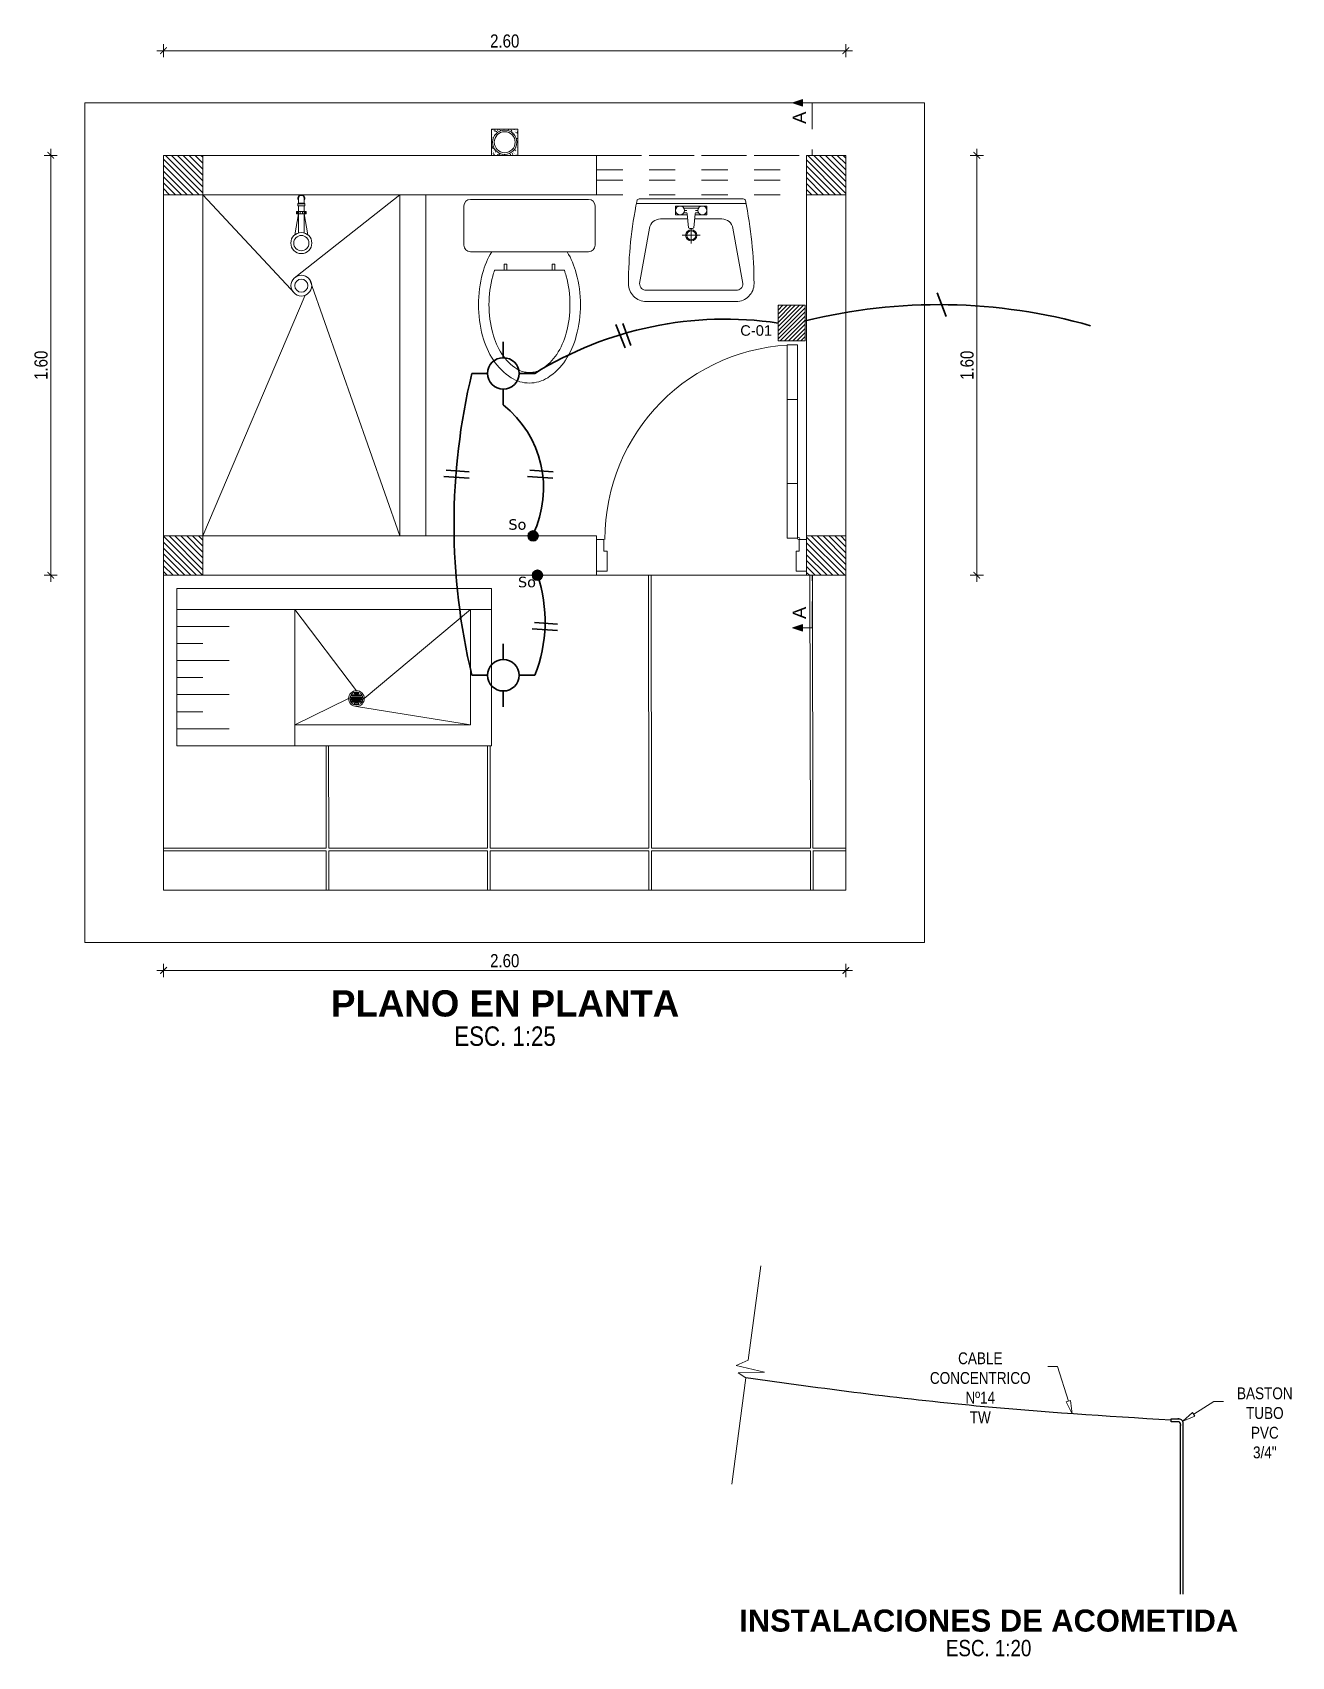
# Model space of a CAD drawing. Header units: metres. Extents: x 570.8 to 588.7, y 825.5 to 834.1.
# Drawn here: x 575.28 to 580.07, y 825.47 to 831.65 of the extents above; entities that cross this region are included whole.
import ezdxf
from ezdxf import colors
from ezdxf.entities.mleader import LeaderData, LeaderLine
from ezdxf.enums import TextEntityAlignment as Align
from ezdxf.math import Vec2, Vec3

# ---------------------------------------------------------------- set-up
doc = ezdxf.new("R2010")
doc.units = ezdxf.units.M
for name, pattern in [('ACAD_ISO02W100', [15, 12, -3]), ('DASHED2', [0.375, 0.25, -0.125]), ('JIS_02_4.0', [5.5, 4, -1.5]), ('TRAZO_Y_PUNTOX2', [50.8, 25.4, -12.7, 0, -12.7])]:
    doc.linetypes.add(name, pattern=pattern)
doc.layers.get('DEFPOINTS').update_dxf_attribs({"color": 250})
for name, color, linetype, lineweight in [('-Accesorios PVC', 88, 'Continuous', 20), ('-Acero', 152, 'Continuous', 9), ('-Achurado', 251, 'Continuous', 5), ('-Acotado', 251, 'Continuous', 5), ('-Corte', 7, 'Continuous', 35), ('-Proyeccion', 85, 'ACAD_ISO02W100', 9), ('-Textos', 7, 'Continuous', 20), ('-Vista', 148, 'Continuous', 9), ('ACI EJE', 8, 'DASHED2', 0), ('CABLE DE LUZ', 23, 'Continuous', 30), ('COLUMNAS', 154, 'Continuous', 40), ('Desagüe', 155, 'Continuous', 40), ('FIC-2ES_CONCRETO 210', 251, 'Continuous', 30), ('FIC-2ES_EJES_', 1, 'TRAZO_Y_PUNTOX2', 5), ('FIC-2ES_PROYECCIONES_', 1, 'JIS_02_4.0', 5), ('FIC-2ES_VEREDA', 253, 'Continuous', 5), ('LUMINARIAS', 45, 'Continuous', 30), ('Nº de Conductores', 122, 'Continuous', 30), ('ProfileEdges', 212, 'Continuous', 9), ('TEXTO', 7, 'Continuous', 20), ('TOMACORRIENTES', 97, 'Continuous', 30)]:
    doc.layers.add(name, color=color, linetype=linetype, lineweight=lineweight)
for name, color, linetype in [('00_DUCTO', 3, 'Continuous'), ('A_50_CotasExter', 253, 'Continuous'), ('FIC-2ES_PISOS', 151, 'Continuous'), ('FIC-2ES_TUBERIAS-NUEVAS', 150, 'Continuous'), ('G-TEXTOS-TITULOS', 4, 'Continuous')]:
    doc.layers.add(name, color=color, linetype=linetype)
doc.layers.add('Observacioness', color=6, linetype='Continuous', plot=False)
doc.styles.add('-Arial Narrow', font='ARIALN.TTF')
doc.styles.add('25-TITULO', font='arialbd.ttf', dxfattribs={"height": 0.1})
doc.styles.add('3mm', font='simplex', dxfattribs={"height": 6})
doc.styles.add('ARIAL', font='arial.ttf')
doc.styles.get("Standard").update_dxf_attribs({"font": 'arial.ttf'})
doc.dimstyles.new('Esc 1_20n', dxfattribs={"dimscale": 0.02, "dimtxt": 2, "dimasz": 1, "dimexe": 1, "dimexo": 1, "dimgap": 0.45, "dimtad": 1, "dimtoh": 1, "dimzin": 3, "dimdsep": 46, "dimtxsty": '-Arial Narrow', "dimblk": 'ARCHTICK', "dimcen": 1, "dimdle": 1, "dimclrd": 252, "dimclre": 252, "dimclrt": 252, "dimadec": 0, "dimazin": 0, "dimtfac": 1, "dimtix": 1, "dimtmove": 1, "dimatfit": 2, "dimldrblk": 'ARCHTICK', "dimfxl": 1, "dimfxlon": 1, "dimtolj": 2, "dimlwd": 5, "dimlwe": 5, "dimarcsym": 0})

# ---------------------------------------------------------------- blocks, each defined once
blk = doc.blocks.new('_ClosedBlank')
at = {"color": 0, "linetype": 'ByBlock', "lineweight": -2}
for p, q in [((-1, 0.17), (0, 0)), ((-1, 0.17), (-1, -0.17)), ((0, 0), (-1, -0.17))]:
    blk.add_line(p, q, dxfattribs=at)
blk = doc.blocks.new('CORTE-HORIZONTALo')
at = {"layer": 'FIC-2ES_PROYECCIONES_'}
blk.add_hatch(color=256, dxfattribs=at).paths.add_polyline_path([(1, -3), (-1, -3), (0, -6)])
blk.add_line((0, -3), (0, 0), dxfattribs=at)
for points in [[(0, 0), (12.49, 0)], [(14.25, 0), (16, 0)]]:
    blk.add_lwpolyline(points, dxfattribs=at)
blk.add_lwpolyline([(0, -6), (1, -3), (-1, -3)], close=True, dxfattribs=at)
at = {"layer": 'FIC-2ES_PROYECCIONES_', "style": 'ARIAL'}
blk.add_attdef('A', text='', height=4, dxfattribs=at).set_placement((4.53, -3.94), align=Align.MIDDLE)
blk = doc.blocks.new('_ArchTick')
at = {"color": 0, "linetype": 'ByBlock', "const_width": 0.15}
blk.add_lwpolyline([(-0.5, -0.5), (0.5, 0.5)], dxfattribs=at)
blk = doc.blocks.new('*D1893')
at = {"layer": 'A_50_CotasExter', "color": 252, "lineweight": 5, "transparency": 16777216}
for p, q in [((575.751, 831.5848), (578.401, 831.5848)), ((575.776, 831.5598), (575.776, 831.6098)), ((578.376, 831.5598), (578.376, 831.6098))]:
    blk.add_line(p, q, dxfattribs=at)
at = {"layer": 'DEFPOINTS', "color": 0, "transparency": 16777216}
for p in [(578.376, 831.5848), (575.776, 831.1861), (578.376, 831.1861)]:
    blk.add_point(p, dxfattribs=at)
at = {"layer": 'A_50_CotasExter', "color": 252, "lineweight": 5, "transparency": 16777216, "xscale": 0.025, "yscale": 0.025, "zscale": 0.025, "rotation": 180}
blk.add_blockref('_ArchTick', (575.776, 831.5848), dxfattribs=at)
at = {"layer": 'A_50_CotasExter', "color": 252, "lineweight": 5, "transparency": 16777216, "xscale": 0.025, "yscale": 0.025, "zscale": 0.025}
blk.add_blockref('_ArchTick', (578.376, 831.5848), dxfattribs=at)
at = {"layer": 'A_50_CotasExter', "color": 252, "transparency": 16777216, "insert": (577.076, 831.6216), "char_height": 0.05, "attachment_point": 5, "style": '-Arial Narrow'}
blk.add_mtext('\\A2;2.60', dxfattribs=at)
blk = doc.blocks.new('*D1894')
at = {"layer": 'A_50_CotasExter', "color": 252, "lineweight": 5, "transparency": 16777216}
for p, q in [((578.8748, 831.2111), (578.8748, 829.5611)), ((578.8498, 831.1861), (578.8998, 831.1861)), ((578.8498, 829.5861), (578.8998, 829.5861))]:
    blk.add_line(p, q, dxfattribs=at)
at = {"layer": 'DEFPOINTS', "color": 0, "transparency": 16777216}
for p in [(578.376, 831.1861), (578.376, 829.5861), (578.8748, 829.5861)]:
    blk.add_point(p, dxfattribs=at)
at = {"layer": 'A_50_CotasExter', "color": 252, "lineweight": 5, "transparency": 16777216, "xscale": 0.025, "yscale": 0.025, "zscale": 0.025}
for p, rotation in [((578.8748, 831.1861), 90), ((578.8748, 829.5861), 270)]:
    blk.add_blockref('_ArchTick', p, dxfattribs=dict(at, rotation=rotation))
at = {"layer": 'A_50_CotasExter', "color": 252, "transparency": 16777216, "insert": (578.838, 830.3861), "char_height": 0.05, "attachment_point": 5, "rotation": 90, "style": '-Arial Narrow'}
blk.add_mtext('\\A2;1.60', dxfattribs=at)
blk = doc.blocks.new('*D1895')
at = {"layer": 'A_50_CotasExter', "color": 252, "lineweight": 5, "transparency": 16777216}
for p, q in [((575.751, 828.0801), (578.401, 828.0801)), ((575.776, 828.1051), (575.776, 828.0551)), ((578.376, 828.1051), (578.376, 828.0551))]:
    blk.add_line(p, q, dxfattribs=at)
at = {"layer": 'DEFPOINTS', "color": 0, "transparency": 16777216}
for p in [(575.776, 829.5861), (578.376, 829.5861), (578.376, 828.0801)]:
    blk.add_point(p, dxfattribs=at)
at = {"layer": 'A_50_CotasExter', "color": 252, "lineweight": 5, "transparency": 16777216, "xscale": 0.025, "yscale": 0.025, "zscale": 0.025, "rotation": 180}
blk.add_blockref('_ArchTick', (575.776, 828.0801), dxfattribs=at)
at = {"layer": 'A_50_CotasExter', "color": 252, "lineweight": 5, "transparency": 16777216, "xscale": 0.025, "yscale": 0.025, "zscale": 0.025}
blk.add_blockref('_ArchTick', (578.376, 828.0801), dxfattribs=at)
at = {"layer": 'A_50_CotasExter', "color": 252, "transparency": 16777216, "insert": (577.076, 828.1169), "char_height": 0.05, "attachment_point": 5, "style": '-Arial Narrow'}
blk.add_mtext('\\A2;2.60', dxfattribs=at)
blk = doc.blocks.new('*D1896')
at = {"layer": 'A_50_CotasExter', "color": 252, "lineweight": 5, "transparency": 16777216}
for p, q in [((575.3461, 829.5611), (575.3461, 831.2111)), ((575.3711, 831.1861), (575.3211, 831.1861)), ((575.3711, 829.5861), (575.3211, 829.5861))]:
    blk.add_line(p, q, dxfattribs=at)
at = {"layer": 'DEFPOINTS', "color": 0, "transparency": 16777216}
for p in [(575.3461, 831.1861), (575.776, 831.1861), (575.776, 829.5861)]:
    blk.add_point(p, dxfattribs=at)
at = {"layer": 'A_50_CotasExter', "color": 252, "lineweight": 5, "transparency": 16777216, "xscale": 0.025, "yscale": 0.025, "zscale": 0.025}
for p, rotation in [((575.3461, 831.1861), 90), ((575.3461, 829.5861), 270)]:
    blk.add_blockref('_ArchTick', p, dxfattribs=dict(at, rotation=rotation))
at = {"layer": 'A_50_CotasExter', "color": 252, "transparency": 16777216, "insert": (575.3093, 830.3861), "char_height": 0.05, "attachment_point": 5, "rotation": 90, "style": '-Arial Narrow'}
blk.add_mtext('\\A2;1.60', dxfattribs=at)

msp = doc.modelspace()

# ---------------------------------------------------------------- hatches: boundary and pattern name
at = {"layer": 'TOMACORRIENTES', "lineweight": 13}
h = msp.add_hatch(dxfattribs=at)
h.set_pattern_fill('ANSI31', color=5, scale=0.003491, style=0)
h.set_pattern_definition([(45, (568.440975, 812.471972), (-0.007836405, 0.007836405), [])])
h.paths.add_polyline_path([(578.1177, 830.4795), (578.2206, 830.4795), (578.2206, 830.6148), (578.1177, 830.6148)])
at = {"layer": 'TOMACORRIENTES', "ltscale": 0.1}
for points in [[(577.1655, 829.7361, -1), (577.2029, 829.7361, -1)], [(577.182, 829.5861, -1), (577.2194, 829.5861, -1)]]:
    msp.add_hatch(color=5, dxfattribs=at).paths.add_polyline_path(points)

# ---------------------------------------------------------------- linework, layer by layer
at = {"layer": '-Accesorios PVC', "color": 253, "lineweight": 5}
for p, q in [((576.29, 831.0045), (576.29, 831.0226)), ((576.312, 831.0045), (576.312, 831.0226)), ((576.2768, 830.8838), (576.29, 830.9634)), ((576.32, 830.9718), (576.282, 830.9718)), ((576.282, 830.9718), (576.282, 830.9634)), ((576.282, 830.9634), (576.32, 830.9634)), ((576.2841, 830.9718), (576.2841, 830.9634)), ((576.2862, 830.9718), (576.2862, 830.9634)), ((576.2874, 831.0019), (576.29, 831.0045)), ((576.2874, 831.0019), (576.3145, 831.0019)), ((576.2874, 830.9932), (576.2874, 831.0019)), ((576.3145, 830.9932), (576.2874, 830.9932)), ((576.29, 830.8904), (576.29, 830.9932)), ((576.2904, 830.9718), (576.2904, 830.9634)), ((576.2912, 831.0045), (576.3113, 831.0045)), ((576.2967, 830.9718), (576.2967, 830.9634)), ((576.3052, 830.9718), (576.3052, 830.9634)), ((576.3115, 830.9718), (576.3115, 830.9634)), ((576.312, 831.0045), (576.3145, 831.0019)), ((576.312, 830.972), (576.312, 830.9932)), ((576.312, 830.8904), (576.312, 830.9718)), ((576.3252, 830.8838), (576.312, 830.9634)), ((576.3145, 831.0019), (576.3145, 830.9932)), ((576.3158, 830.9718), (576.3158, 830.9634)), ((576.3179, 830.9718), (576.3179, 830.9634)), ((576.32, 830.9634), (576.32, 830.9718))]:
    msp.add_line(p, q, dxfattribs=at)
for radius in [0.0401, 0.0291]:
    msp.add_circle((576.301, 830.8518), radius, dxfattribs=at)
for radius, start, end in [(0.0135, 324.21918, 215.78082), (0.011, 0, 180)]:
    msp.add_arc((576.301, 831.0226), radius, start, end, dxfattribs=at)
at = {"layer": '-Acero', "color": 253, "lineweight": 5}
msp.add_line((576.276, 829.4561), (576.316, 829.4561), dxfattribs=at)
at = {"layer": '-Achurado', "linetype": 'Continuous', "lineweight": 5, "ltscale": 0.009}
for p, q in [((575.776, 831.1714), (575.9113, 831.0361)), ((575.776, 831.149), (575.8888, 831.0361)), ((575.7837, 831.1861), (575.926, 831.0439)), ((575.8062, 831.1861), (575.926, 831.0663)), ((575.8286, 831.1861), (575.926, 831.0888)), ((575.8511, 831.1861), (575.926, 831.1112)), ((575.8735, 831.1861), (575.926, 831.1337)), ((575.896, 831.1861), (575.926, 831.1561)), ((575.9184, 831.1861), (575.926, 831.1786)), ((578.226, 831.1685), (578.3584, 831.0361)), ((578.226, 831.1461), (578.3359, 831.0361)), ((578.2308, 831.1861), (578.376, 831.041)), ((578.2533, 831.1861), (578.376, 831.0634)), ((578.2757, 831.1861), (578.376, 831.0859)), ((578.2982, 831.1861), (578.376, 831.1083)), ((578.3206, 831.1861), (578.376, 831.1308)), ((578.3431, 831.1861), (578.376, 831.1532)), ((578.3656, 831.1861), (578.376, 831.1757)), ((575.776, 831.1265), (575.8664, 831.0361)), ((575.776, 831.1041), (575.8439, 831.0361)), ((575.776, 831.0816), (575.8215, 831.0361)), ((578.226, 831.1236), (578.3135, 831.0361)), ((578.226, 831.1012), (578.291, 831.0361)), ((578.226, 831.0787), (578.2686, 831.0361)), ((575.776, 831.0592), (575.799, 831.0361)), ((575.776, 831.0367), (575.7766, 831.0361)), ((578.226, 831.0563), (578.2461, 831.0361)), ((575.776, 829.7346), (575.9244, 829.5861)), ((575.7969, 829.7361), (575.926, 829.607)), ((575.8193, 829.7361), (575.926, 829.6295)), ((575.8418, 829.7361), (575.926, 829.6519)), ((575.8642, 829.7361), (575.926, 829.6744)), ((575.8867, 829.7361), (575.926, 829.6968)), ((575.9091, 829.7361), (575.926, 829.7193)), ((578.226, 829.7317), (578.3716, 829.5861)), ((578.244, 829.7361), (578.376, 829.6041)), ((578.2665, 829.7361), (578.376, 829.6266)), ((578.2889, 829.7361), (578.376, 829.649)), ((578.3114, 829.7361), (578.376, 829.6715)), ((578.3338, 829.7361), (578.376, 829.6939)), ((578.3563, 829.7361), (578.376, 829.7164)), ((575.776, 829.7121), (575.902, 829.5861)), ((575.776, 829.6897), (575.8795, 829.5861)), ((575.776, 829.6672), (575.8571, 829.5861)), ((578.226, 829.7092), (578.3491, 829.5861)), ((578.226, 829.6868), (578.3267, 829.5861)), ((578.226, 829.6643), (578.3042, 829.5861)), ((575.776, 829.6448), (575.8346, 829.5861)), ((575.776, 829.6223), (575.8122, 829.5861)), ((575.776, 829.5999), (575.7897, 829.5861)), ((578.226, 829.6419), (578.2818, 829.5861)), ((578.226, 829.6194), (578.2593, 829.5861)), ((578.226, 829.597), (578.2369, 829.5861))]:
    msp.add_line(p, q, dxfattribs=at)
at = {"layer": '-Achurado', "color": 253, "lineweight": 5}
for p, q in [((575.826, 829.3911), (576.026, 829.3911)), ((575.826, 829.3261), (575.926, 829.3261)), ((575.826, 829.2611), (576.026, 829.2611)), ((575.826, 829.1961), (575.926, 829.1961)), ((575.826, 829.1311), (576.026, 829.1311)), ((575.826, 829.0661), (575.926, 829.0661)), ((575.826, 829.0011), (576.026, 829.0011))]:
    msp.add_line(p, q, dxfattribs=at)
at = {"layer": '-Corte', "color": 253, "lineweight": 5}
for p, q in [((575.826, 829.5361), (575.826, 829.4561)), ((577.026, 829.5361), (575.826, 829.5361)), ((577.026, 829.4561), (577.026, 829.5361)), ((575.826, 829.4561), (577.026, 829.4561)), ((575.826, 828.9361), (575.826, 829.4561)), ((576.276, 829.4561), (576.276, 828.9361)), ((576.946, 829.4561), (576.946, 829.0161)), ((577.026, 829.4561), (577.026, 828.9361)), ((576.946, 829.0161), (576.276, 829.0161)), ((577.026, 828.9361), (575.826, 828.9361))]:
    msp.add_line(p, q, dxfattribs=at)
at = {"layer": '-Proyeccion', "lineweight": 5, "ltscale": 3}
for p, q in [((578.676, 831.3861), (575.476, 831.3861)), ((575.476, 831.3861), (575.476, 828.1861)), ((578.676, 828.1861), (578.676, 831.3861)), ((575.476, 828.1861), (578.676, 828.1861))]:
    msp.add_line(p, q, dxfattribs=at)
at = {"layer": '-Vista', "color": 254, "lineweight": 5}
for p, q in [((577.624, 829.5861), (577.6257, 828.5461)), ((577.634, 829.5861), (577.6357, 828.5461)), ((578.239, 829.5861), (578.2407, 828.5461)), ((578.249, 829.5861), (578.2507, 828.5461)), ((576.395, 828.9361), (576.3957, 828.5461)), ((576.405, 828.9361), (576.4057, 828.5461)), ((577.01, 828.9361), (577.0107, 828.5461)), ((577.02, 828.9361), (577.0207, 828.5461)), ((575.776, 828.5461), (576.3957, 828.5461)), ((576.4057, 828.5461), (577.0108, 828.5461)), ((577.0207, 828.5461), (577.6258, 828.5461)), ((577.6357, 828.5461), (578.2407, 828.5461)), ((578.2507, 828.5461), (578.376, 828.5461)), ((575.776, 828.5361), (576.3958, 828.5361)), ((576.3958, 828.5361), (576.3958, 828.3861)), ((576.4057, 828.5361), (577.0108, 828.5361)), ((576.4058, 828.5361), (576.4058, 828.3861)), ((577.0108, 828.5361), (577.0108, 828.3861)), ((577.0207, 828.5361), (577.6258, 828.5361)), ((577.0208, 828.5361), (577.0208, 828.3861)), ((577.6258, 828.5361), (577.6258, 828.3861)), ((577.6357, 828.5361), (577.6359, 828.3861)), ((577.6357, 828.5361), (578.2408, 828.5361)), ((578.2408, 828.5361), (578.2408, 828.3861)), ((578.2507, 828.5361), (578.376, 828.5361)), ((578.2508, 828.5361), (578.2508, 828.3861))]:
    msp.add_line(p, q, dxfattribs=at)
at = {"layer": '-Vista', "color": 253, "lineweight": 5}
for p, q in [((576.276, 829.4561), (576.511, 829.1461)), ((576.541, 829.1161), (576.946, 829.4561)), ((576.481, 829.1161), (576.276, 829.0161)), ((576.489, 829.1201), (576.489, 829.1201)), ((576.489, 829.1121), (576.489, 829.1121)), ((576.491, 829.1221), (576.531, 829.1221)), ((576.531, 829.1181), (576.491, 829.1181)), ((576.531, 829.1141), (576.491, 829.1141)), ((576.491, 829.1101), (576.531, 829.1101)), ((576.493, 829.1281), (576.493, 829.1281)), ((576.493, 829.1041), (576.493, 829.1041)), ((576.527, 829.1301), (576.495, 829.1301)), ((576.495, 829.1261), (576.527, 829.1261)), ((576.527, 829.1061), (576.495, 829.1061)), ((576.495, 829.1021), (576.527, 829.1021)), ((576.503, 829.1361), (576.503, 829.1361)), ((576.503, 829.0961), (576.503, 829.0961)), ((576.505, 829.1381), (576.517, 829.1381)), ((576.517, 829.1341), (576.505, 829.1341)), ((576.517, 829.0981), (576.505, 829.0981)), ((576.519, 829.1361), (576.519, 829.1361)), ((576.519, 829.0961), (576.519, 829.0961)), ((576.529, 829.1281), (576.529, 829.1281)), ((576.529, 829.1041), (576.529, 829.1041)), ((576.533, 829.1201), (576.533, 829.1201)), ((576.533, 829.1121), (576.533, 829.1121)), ((576.505, 829.0941), (576.517, 829.0941)), ((576.511, 829.0861), (576.946, 829.0161))]:
    msp.add_line(p, q, dxfattribs=at)
for radius in [0.03, 0.025]:
    msp.add_circle((576.511, 829.1161), radius, dxfattribs=at)
for centre, start, end in [((576.491, 829.1201), 90, 180), ((576.491, 829.1201), 180, 270), ((576.491, 829.1121), 90, 180), ((576.491, 829.1121), 180, 270), ((576.495, 829.1281), 90, 180), ((576.495, 829.1281), 180, 270), ((576.495, 829.1041), 90, 180), ((576.495, 829.1041), 180, 270), ((576.505, 829.1361), 90, 180), ((576.505, 829.1361), 180, 270), ((576.505, 829.0961), 90, 180), ((576.505, 829.0961), 180, 270), ((576.517, 829.1361), 0, 90), ((576.517, 829.1361), 270, 360), ((576.517, 829.0961), 0, 90), ((576.517, 829.0961), 270, 360), ((576.527, 829.1281), 0, 90), ((576.527, 829.1281), 270, 360), ((576.527, 829.1041), 0, 90), ((576.527, 829.1041), 270, 360), ((576.531, 829.1201), 0, 90), ((576.531, 829.1201), 270, 0), ((576.531, 829.1121), 0, 90), ((576.531, 829.1121), 270, 0)]:
    msp.add_arc(centre, 0.002, start, end, dxfattribs=at)
at = {"layer": '00_DUCTO', "color": 5}
msp.add_open_spline([(579.6155, 826.3658), (579.3677, 826.3814), (578.8255, 826.4155), (578.287, 826.4866), (577.9948, 826.5276)], degree=3, knots=[0, 0, 0, 0, 0.7446, 1.629265, 1.629265, 1.629265, 1.629265], dxfattribs=at)
at = {"layer": 'ACI EJE', "lineweight": 5, "ltscale": 0.3}
for p, q in [((577.426, 831.1861), (578.226, 831.1861)), ((577.4974, 831.1861), (578.226, 831.1861)), ((577.426, 831.1311), (578.226, 831.1311)), ((577.426, 831.0911), (578.226, 831.0911)), ((577.426, 831.0361), (578.226, 831.0361))]:
    msp.add_line(p, q, dxfattribs=at)
at = {"layer": 'CABLE DE LUZ', "color": 5, "lineweight": 30, "ltscale": 0.1}
for centre, radius, start, end in [((578.7299, 828.4901), 2.1271, 74.20825, 103.85311), ((577.9167, 829.1842), 1.3777, 81.61242, 121.80542), ((579.3554, 829.78), 2.4725, 166.5524, 193.4476), ((576.8186, 829.9175), 0.4054, 334.40541, 51.56331), ((576.6811, 829.4092), 0.5489, 338.16475, 18.80533)]:
    msp.add_arc(centre, radius, start, end, dxfattribs=at)
at = {"layer": 'COLUMNAS', "color": 5, "lineweight": 5}
msp.add_line((577.426, 829.5861), (577.426, 829.7361), dxfattribs=at)
at = {"layer": 'Desagüe', "lineweight": 5, "ltscale": 0.1}
for radius in [0.0462, 0.04]:
    msp.add_circle((577.076, 831.2361), radius, dxfattribs=at)
at = {"layer": 'FIC-2ES_CONCRETO 210', "lineweight": 5}
for p, q in [((577.026, 831.1861), (577.026, 831.2861)), ((577.026, 831.2861), (577.126, 831.2861)), ((577.126, 831.2861), (577.126, 831.1861)), ((575.776, 831.1861), (575.776, 829.5861)), ((575.776, 831.1861), (577.426, 831.1861)), ((575.926, 831.1861), (575.926, 829.7361)), ((577.426, 831.1861), (577.426, 831.0361)), ((578.226, 831.1861), (578.226, 831.0361)), ((578.226, 831.1861), (578.376, 831.1861)), ((578.376, 831.1861), (578.376, 829.5861)), ((575.776, 831.0361), (577.426, 831.0361)), ((578.376, 831.0361), (578.226, 831.0361)), ((578.226, 831.0361), (578.226, 829.5861)), ((575.776, 829.7361), (575.926, 829.7361)), ((575.926, 829.5861), (575.926, 829.7361)), ((577.426, 829.7361), (575.926, 829.7361)), ((577.426, 829.5861), (577.426, 829.7361)), ((578.226, 829.7361), (578.376, 829.7361)), ((575.776, 829.5861), (577.426, 829.5861)), ((578.376, 829.5861), (578.226, 829.5861))]:
    msp.add_line(p, q, dxfattribs=at)
at = {"layer": 'FIC-2ES_CONCRETO 210', "color": 5}
msp.add_circle((577.1842, 829.7361), 0.0187, dxfattribs=at)
at = {"layer": 'FIC-2ES_EJES_', "linetype": 'Continuous'}
msp.add_lwpolyline([(578.0515, 826.954), (578.0039, 826.5956), (577.9583, 826.5753), (578.0653, 826.5495), (577.966, 826.5462), (577.9948, 826.5276), (577.9409, 826.122)], dxfattribs=at)
at = {"layer": 'FIC-2ES_PISOS', "color": 253, "lineweight": 5}
for p, q in [((576.2784, 830.6572), (575.926, 831.0361)), ((576.2804, 830.7233), (576.676, 831.0361)), ((576.3339, 830.7114), (576.676, 829.7361)), ((576.3154, 830.6528), (575.926, 829.7361))]:
    msp.add_line(p, q, dxfattribs=at)
for radius in [0.0395, 0.025]:
    msp.add_circle((576.301, 830.6896), radius, dxfattribs=at)
at = {"layer": 'FIC-2ES_TUBERIAS-NUEVAS'}
for p, q in [((579.6517, 825.7033), (579.6517, 826.3495)), ((579.6616, 825.7033), (579.6616, 826.3537))]:
    msp.add_line(p, q, dxfattribs=at)
msp.add_lwpolyline([(579.6517, 826.3444, 0.252791), (579.6459, 826.3602), (579.6155, 826.3602), (579.6155, 826.3713), (579.6466, 826.3713)], format="xyb", dxfattribs=at)
msp.add_arc((579.6439, 826.3537), 0.0177, 359.29804, 98.91352, dxfattribs=at)
at = {"layer": 'FIC-2ES_VEREDA', "lineweight": 5}
msp.add_line((577.426, 829.5861), (578.226, 829.5861), dxfattribs=at)
at = {"layer": 'LUMINARIAS', "color": 5, "ltscale": 0.1}
for p, q in [((577.0706, 830.475), (577.0706, 830.415)), ((576.9506, 830.355), (577.0106, 830.355)), ((577.1306, 830.355), (577.1906, 830.355)), ((577.0706, 830.295), (577.0706, 830.235)), ((577.0706, 829.325), (577.0706, 829.265)), ((576.9506, 829.205), (577.0106, 829.205)), ((577.1306, 829.205), (577.1906, 829.205)), ((577.0706, 829.145), (577.0706, 829.085))]:
    msp.add_line(p, q, dxfattribs=at)
for centre in [(577.0706, 830.355), (577.0706, 829.205)]:
    msp.add_circle(centre, 0.06, dxfattribs=at)
at = {"layer": 'Nº de Conductores'}
msp.add_line((578.758, 830.5724), (578.7233, 830.6619), dxfattribs=at)
at = {"layer": 'Nº de Conductores', "color": 5}
for p, q in [((577.5347, 830.4528), (577.5, 830.5422)), ((577.5567, 830.4619), (577.5256, 830.5449)), ((576.9401, 829.9566), (576.8443, 829.9624)), ((576.941, 829.9804), (576.8525, 829.9867)), ((577.2592, 829.9566), (577.1634, 829.9624)), ((577.2601, 829.9804), (577.1716, 829.9867)), ((577.2775, 829.3999), (577.1891, 829.4063)), ((577.2766, 829.3761), (577.1808, 829.382))]:
    msp.add_line(p, q, dxfattribs=at)
at = {"layer": 'Observacioness', "color": 0, "linetype": 'Continuous', "lineweight": 5, "ltscale": 0.1}
for p, q in [((577.0265, 831.271), (577.0265, 831.271)), ((577.0267, 831.2689), (577.0267, 831.2689)), ((577.0292, 831.2674), (577.0292, 831.2674)), ((577.0312, 831.2832), (577.0309, 831.286)), ((577.0325, 831.2845), (577.0325, 831.2845)), ((577.0346, 831.2808), (577.0346, 831.2808)), ((577.0351, 831.2827), (577.0351, 831.2827)), ((577.0356, 831.2634), (577.0356, 831.2634)), ((577.0361, 831.2664), (577.0361, 831.2664)), ((577.0365, 831.2787), (577.038, 831.2804)), ((577.0365, 831.2764), (577.0365, 831.2764)), ((577.0385, 831.2823), (577.0381, 831.2842)), ((577.04, 831.2783), (577.0418, 831.2781)), ((577.044, 831.274), (577.044, 831.274)), ((577.0442, 831.2762), (577.0449, 831.278)), ((577.0456, 831.2714), (577.0456, 831.2714)), ((577.0469, 831.2847), (577.049, 831.2855)), ((577.0487, 831.2819), (577.0502, 831.2809)), ((577.0511, 831.282), (577.0511, 831.282)), ((577.0521, 831.2786), (577.0521, 831.2786)), ((577.053, 831.2841), (577.0557, 831.2837)), ((577.0535, 831.2833), (577.0535, 831.2833)), ((577.06, 831.2804), (577.0597, 831.2823)), ((577.061, 831.2842), (577.061, 831.2842)), ((577.063, 831.2804), (577.0629, 831.2811)), ((577.0687, 831.2842), (577.0705, 831.2861)), ((577.0694, 831.2859), (577.0695, 831.2861)), ((577.0724, 831.2857), (577.0724, 831.2857)), ((577.0826, 831.2827), (577.0826, 831.2827)), ((577.09, 831.2823), (577.0921, 831.2831)), ((577.0965, 831.283), (577.0965, 831.283)), ((577.0982, 831.2849), (577.0982, 831.2849)), ((577.0991, 831.28), (577.0991, 831.28)), ((577.1007, 831.2793), (577.103, 831.2817)), ((577.1021, 831.2742), (577.1025, 831.2748)), ((577.1023, 831.2789), (577.1023, 831.2789)), ((577.103, 831.2766), (577.1027, 831.2785)), ((577.1046, 831.2726), (577.1064, 831.2725)), ((577.108, 831.2702), (577.1101, 831.271)), ((577.1104, 831.2669), (577.1112, 831.2664)), ((577.1126, 831.2835), (577.1132, 831.2853)), ((577.1127, 831.2681), (577.1127, 831.2681)), ((577.1129, 831.267), (577.1129, 831.267)), ((577.1133, 831.277), (577.1133, 831.277)), ((577.1134, 831.2695), (577.1134, 831.2695)), ((577.114, 831.286), (577.114, 831.286)), ((577.1152, 831.2793), (577.1152, 831.2793)), ((577.1171, 831.2742), (577.1197, 831.2738)), ((577.1209, 831.2705), (577.1209, 831.2705)), ((577.1213, 831.2814), (577.1213, 831.2814)), ((577.1226, 831.2711), (577.1241, 831.2729)), ((577.1246, 831.2748), (577.1242, 831.2766)), ((577.1253, 831.2633), (577.1253, 831.2633)), ((577.026, 831.2548), (577.0277, 831.2545)), ((577.026, 831.2198), (577.0271, 831.2203)), ((577.0264, 831.233), (577.0264, 831.233)), ((577.0268, 831.235), (577.0286, 831.2349)), ((577.0268, 831.2166), (577.0283, 831.2156)), ((577.0275, 831.2209), (577.0275, 831.2209)), ((577.0275, 831.2129), (577.029, 831.2146)), ((577.028, 831.2015), (577.028, 831.2015)), ((577.029, 831.2207), (577.0316, 831.2203)), ((577.0295, 831.2165), (577.0291, 831.2184)), ((577.0295, 831.2369), (577.0295, 831.2369)), ((577.0296, 831.2327), (577.0299, 831.2333)), ((577.0299, 831.2478), (577.0299, 831.2478)), ((577.031, 831.2125), (577.0328, 831.2123)), ((577.0324, 831.2085), (577.0324, 831.2085)), ((577.0339, 831.2065), (577.0339, 831.2065)), ((577.0361, 831.2054), (577.0361, 831.2054)), ((577.0377, 831.2049), (577.0377, 831.2049)), ((577.0403, 831.1989), (577.0409, 831.2007)), ((577.044, 831.2008), (577.044, 831.2008)), ((577.1114, 831.2045), (577.1114, 831.2045)), ((577.1136, 831.2053), (577.115, 831.2071)), ((577.1155, 831.2089), (577.1152, 831.2108)), ((577.1156, 831.26), (577.1156, 831.26)), ((577.1171, 831.2049), (577.1189, 831.2048)), ((577.1177, 831.2015), (577.1177, 831.2015)), ((577.1193, 831.2164), (577.1193, 831.2164)), ((577.1199, 831.2615), (577.1199, 831.2615)), ((577.122, 831.2399), (577.1237, 831.2396)), ((577.1227, 831.206), (577.1227, 831.206)), ((577.1232, 831.2497), (577.1238, 831.2515)), ((577.1236, 831.2168), (577.1236, 831.2168)), ((577.1244, 831.2602), (577.1244, 831.2602)), ((577.125, 831.2058), (577.126, 831.2057)), ((577.1259, 831.2581), (577.126, 831.2582)), ((577.1259, 831.209), (577.1259, 831.209)), ((577.0263, 831.195), (577.0263, 831.195)), ((577.0282, 831.1936), (577.0282, 831.1936)), ((577.0317, 831.1903), (577.0331, 831.192)), ((577.0317, 831.1896), (577.0317, 831.1896)), ((577.033, 831.1865), (577.0356, 831.1861)), ((577.0332, 831.1865), (577.0332, 831.1865)), ((577.0336, 831.1939), (577.0333, 831.1958)), ((577.0336, 831.1965), (577.0336, 831.1965)), ((577.0352, 831.1899), (577.037, 831.1897)), ((577.0357, 831.1946), (577.0357, 831.1946)), ((577.0369, 831.1861), (577.0377, 831.1864)), ((577.0438, 831.198), (577.0438, 831.198)), ((577.0471, 831.1961), (577.0471, 831.1961)), ((577.0477, 831.1889), (577.0477, 831.1889)), ((577.0486, 831.1866), (577.0509, 831.1891)), ((577.0488, 831.1887), (577.0488, 831.1887)), ((577.0532, 831.1884), (577.0546, 831.1901)), ((577.0551, 831.192), (577.0548, 831.1939)), ((577.0567, 831.188), (577.0585, 831.1879)), ((577.0581, 831.1867), (577.0581, 831.1867)), ((577.0582, 831.1868), (577.0588, 831.1886)), ((577.0637, 831.1883), (577.0637, 831.1883)), ((577.0641, 831.1915), (577.0641, 831.1915)), ((577.0642, 831.1909), (577.0642, 831.1909)), ((577.0657, 831.1877), (577.0657, 831.1877)), ((577.0747, 831.1865), (577.0762, 831.1883)), ((577.077, 831.1892), (577.077, 831.1892)), ((577.0776, 831.1861), (577.0776, 831.1861)), ((577.0782, 831.1861), (577.0784, 831.1861)), ((577.0797, 831.1876), (577.0797, 831.1876)), ((577.0951, 831.1891), (577.0951, 831.1891)), ((577.0957, 831.1869), (577.0957, 831.1869)), ((577.096, 831.1917), (577.096, 831.1917)), ((577.0975, 831.1861), (577.0977, 831.1864)), ((577.0982, 831.1883), (577.0978, 831.1901)), ((577.1018, 831.1861), (577.1019, 831.1862)), ((577.1035, 831.1927), (577.1035, 831.1927)), ((577.104, 831.1929), (577.1061, 831.1937)), ((577.1057, 831.1901), (577.1072, 831.189)), ((577.108, 831.1981), (577.108, 831.1981)), ((577.11, 831.1872), (577.11, 831.1872)), ((577.1103, 831.1971), (577.1103, 831.1971)), ((577.1118, 831.1862), (577.1118, 831.1862)), ((577.1126, 831.1921), (577.1126, 831.1921)), ((577.1148, 831.1942), (577.1148, 831.1942)), ((577.1197, 831.1864), (577.1194, 831.1883)), ((577.1241, 831.1975), (577.1241, 831.1975)), ((577.1251, 831.1891), (577.1251, 831.1891)), ((577.1255, 831.1991), (577.1255, 831.1991))]:
    msp.add_line(p, q, dxfattribs=at)
at = {"layer": 'ProfileEdges', "color": 253, "lineweight": 5}
for p, q in [((576.676, 829.7361), (576.676, 831.0361)), ((576.776, 829.7361), (576.776, 831.0361)), ((576.9453, 831.0185), (577.3953, 831.0185)), ((577.985, 831.0203), (577.5884, 831.0203)), ((576.9203, 830.8435), (576.9203, 830.9935)), ((577.4203, 830.9935), (577.4203, 830.8435)), ((577.578, 831.0033), (577.7867, 831.0033)), ((577.7867, 830.9931), (577.7272, 830.9931)), ((577.7272, 830.9931), (577.7272, 830.9761)), ((577.7272, 830.9761), (577.7272, 830.9591)), ((577.7272, 830.9591), (577.7717, 830.9591)), ((577.7589, 830.9846), (577.8145, 830.9846)), ((577.7589, 830.9676), (577.767, 830.9676)), ((577.7612, 830.9761), (577.7701, 830.9761)), ((577.7713, 830.9638), (577.7766, 830.9099)), ((577.9954, 831.0033), (577.7867, 831.0033)), ((577.8462, 830.9931), (577.7867, 830.9931)), ((577.7968, 830.9099), (577.8021, 830.9638)), ((577.8016, 830.9591), (577.8462, 830.9591)), ((577.8122, 830.9761), (577.8033, 830.9761)), ((577.8063, 830.9676), (577.8145, 830.9676)), ((577.8462, 830.9761), (577.8462, 830.9931)), ((577.8462, 830.9591), (577.8462, 830.9761)), ((577.5899, 830.6974), (577.6277, 830.9081)), ((577.6696, 830.9437), (577.7733, 830.9437)), ((577.7867, 830.8503), (577.7867, 830.9072)), ((577.8001, 830.9437), (577.9037, 830.9437)), ((577.9457, 830.9081), (577.9835, 830.6974)), ((577.7867, 830.8814), (577.7519, 830.8814)), ((577.8214, 830.8814), (577.7867, 830.8814)), ((577.3953, 830.8185), (576.9453, 830.8185)), ((577.0841, 830.7709), (577.0743, 830.7709)), ((577.0743, 830.7709), (577.0743, 830.7484)), ((577.0841, 830.7484), (577.0841, 830.7709)), ((577.2567, 830.7709), (577.2665, 830.7709)), ((577.2567, 830.7484), (577.2567, 830.7709)), ((577.2665, 830.7709), (577.2665, 830.7484)), ((577.3032, 830.7485), (577.0374, 830.7485)), ((577.0743, 830.7484), (577.0841, 830.7484)), ((577.2665, 830.7484), (577.2567, 830.7484)), ((577.7867, 830.6718), (577.6154, 830.6718)), ((577.958, 830.6718), (577.7867, 830.6718)), ((577.6154, 830.6293), (577.7867, 830.6293)), ((577.7867, 830.6293), (577.958, 830.6293)), ((578.192, 830.4639), (578.152, 830.4639)), ((578.152, 830.4639), (578.152, 830.2559)), ((578.192, 830.2559), (578.192, 830.4639)), ((578.152, 830.2437), (578.152, 830.2559)), ((578.152, 830.2559), (578.192, 830.2559)), ((578.152, 830.2559), (578.192, 830.2559)), ((578.152, 829.9482), (578.152, 830.2437)), ((578.192, 830.2559), (578.192, 830.2479)), ((578.192, 830.2359), (578.192, 830.2479)), ((578.192, 830.2359), (578.192, 829.9559)), ((578.152, 829.9482), (578.152, 829.9359)), ((578.152, 829.9359), (578.192, 829.9359)), ((578.192, 829.9359), (578.152, 829.9359)), ((578.152, 829.9359), (578.152, 829.7279)), ((578.192, 829.9559), (578.192, 829.9439)), ((578.192, 829.9359), (578.192, 829.9439)), ((578.192, 829.7279), (578.192, 829.9359)), ((577.454, 829.7219), (577.426, 829.7219)), ((577.426, 829.7219), (577.426, 829.6019)), ((577.454, 829.6779), (577.454, 829.7219)), ((578.152, 829.7279), (578.192, 829.7279)), ((578.198, 829.6779), (578.198, 829.7219)), ((578.198, 829.7219), (578.226, 829.7219)), ((578.226, 829.7219), (578.226, 829.6019)), ((577.466, 829.6779), (577.454, 829.6779)), ((577.466, 829.6019), (577.466, 829.6779)), ((578.186, 829.6019), (578.186, 829.6779)), ((578.186, 829.6779), (578.198, 829.6779)), ((577.426, 829.6019), (577.466, 829.6019)), ((578.226, 829.6019), (578.186, 829.6019))]:
    msp.add_line(p, q, dxfattribs=at)
at = {"layer": 'ProfileEdges', "lineweight": 5}
for p, q in [((575.776, 829.5861), (575.776, 828.3861)), ((578.376, 829.5861), (578.376, 828.3861)), ((575.776, 828.3861), (578.376, 828.3861))]:
    msp.add_line(p, q, dxfattribs=at)
at = {"layer": 'ProfileEdges', "color": 253, "lineweight": 5}
for centre, radius in [((577.7442, 830.9761), 0.017), ((577.8292, 830.9761), 0.017), ((577.7867, 830.8814), 0.0213), ((577.7867, 830.8814), 0.017), ((578.196, 829.7259, 0), 0.004)]:
    msp.add_circle(centre, radius, dxfattribs=at)
for centre, radius, start, end in [((576.9453, 830.9935), 0.025, 90, 180), ((577.3953, 830.9935), 0.025, 0, 90), ((577.5884, 831.0118), 0.0085, 90, 168.32643), ((577.985, 831.0118), 0.0085, 11.67357, 90), ((579.1275, 830.6938), 1.5801, 168.32643, 179.8676), ((577.767, 830.9634), 0.00425, 5.60706, 90), ((577.8063, 830.9634), 0.00425, 90, 174.39294), ((576.4459, 830.6938), 1.5801, 0.1324, 11.67357), ((577.6696, 830.9012), 0.0425, 90, 170.61215), ((577.7867, 830.9273), 0.0201, 239.74729, 300.25271), ((577.9037, 830.9012), 0.0425, 9.38785, 90), ((576.9453, 830.8435), 0.025, 180, 270), ((577.3953, 830.8435), 0.025, 270, 0), ((577.3041, 830.6523), 0.3235, 149.09657, 164.92686), ((577.0365, 830.6523), 0.3235, 15.07314, 30.90343), ((577.434, 830.6173), 0.4581, 164.92686, 180), ((577.434, 830.6173), 0.4181, 164.92686, 180), ((577.3041, 830.6523), 0.2835, 160.17598, 164.92686), ((577.0365, 830.6523), 0.2835, 15.07314, 19.82402), ((576.9065, 830.6173), 0.4181, 0, 15.07314), ((576.9065, 830.6173), 0.4581, 0, 15.07314), ((577.6154, 830.6973), 0.068, 179.8676, 270), ((577.6154, 830.6973), 0.0255, 179.8676, 270), ((577.958, 830.6973), 0.068, 270, 0.1324), ((577.958, 830.6973), 0.0255, 270, 0.1324), ((577.434, 830.6173), 0.4581, 180, 195.07314), ((577.434, 830.6173), 0.4181, 180, 195.07314), ((576.9065, 830.6173), 0.4181, 344.92686, 0), ((576.9065, 830.6173), 0.4581, 344.92686, 0), ((577.3041, 830.5823), 0.3235, 195.07314, 213.03155), ((577.3041, 830.5823), 0.2835, 195.07314, 213.03155), ((577.0365, 830.5823), 0.2835, 326.96845, 344.92686), ((577.0365, 830.5823), 0.3235, 326.96845, 344.92686), ((578.196, 829.7259, 0), 0.738, 90.31099, 180.31099), ((577.222, 830.5289), 0.2255, 213.03155, 237.50023), ((577.222, 830.5289), 0.1855, 213.03155, 237.50023), ((577.1186, 830.5289), 0.1855, 302.49977, 326.96845), ((577.1186, 830.5289), 0.2255, 302.49977, 326.96845), ((577.1703, 830.4478), 0.1293, 237.50023, 270), ((577.1703, 830.4478), 0.0893, 237.50023, 270), ((577.1703, 830.4478), 0.0893, 270, 302.49977), ((577.1703, 830.4478), 0.1293, 270, 302.49977)]:
    msp.add_arc(centre, radius, start, end, dxfattribs=at)
at = {"layer": 'TOMACORRIENTES', "color": 5, "lineweight": 13}
msp.add_lwpolyline([(578.1177, 830.4795), (578.2206, 830.4795), (578.2206, 830.6148), (578.1177, 830.6148)], close=True, dxfattribs=at)
at = {"layer": 'TOMACORRIENTES', "color": 5}
msp.add_circle((577.2007, 829.5861), 0.0187, dxfattribs=at)

# ---------------------------------------------------------------- block references
at = {"layer": 'FIC-2ES_EJES_'}
ref = msp.add_blockref('CORTE-HORIZONTALo', (578.2479, 831.3861), dxfattribs=dict(at, xscale=0.01250000000004547, yscale=0.01250000000004547, zscale=0.01250000000004547, rotation=270))
ref.add_attrib('A', 'A', dxfattribs={"layer": '0', "color": 7, "height": 0.05, "rotation": 90, "style": 'ARIAL'}).set_placement((578.1986, 831.3295), align=Align.MIDDLE)
at = {"layer": 'FIC-2ES_EJES_', "color": 5}
ref = msp.add_blockref('CORTE-HORIZONTALo', (578.2479, 829.3861), dxfattribs=dict(at, xscale=-0.01250000000004547, yscale=0.01250000000004547, zscale=0.01250000000004547, rotation=270))
ref.add_attrib('A', 'A', dxfattribs={"layer": '0', "color": 7, "height": 0.05, "rotation": 90, "style": 'ARIAL'}).set_placement((578.1986, 829.4427), align=Align.MIDDLE)

# ---------------------------------------------------------------- texts
at = {"layer": '-Textos', "lineweight": 5, "style": '-Arial Narrow'}
for s, height, p in [('ESC. 1:25', 0.07408, (577.0773, 827.8298)), ('ESC. 1:20', 0.06236, (578.92, 825.4978))]:
    msp.add_text(s, height=height, dxfattribs=at).set_placement(p, align=Align.MIDDLE_CENTER)
at = {"layer": 'G-TEXTOS-TITULOS', "color": 219, "lineweight": 5, "true_color": 0x642165, "style": '25-TITULO'}
for s, height, p in [('PLANO EN PLANTA', 0.1, (577.0776, 827.9545)), ('INSTALACIONES DE ACOMETIDA', 0.084177, (578.9203, 825.6027))]:
    msp.add_text(s, height=height, dxfattribs=at).set_placement(p, align=Align.MIDDLE_CENTER)
at = {"layer": 'TEXTO', "color": 5, "insert": (578.0947, 830.5387), "char_height": 0.04, "width": 0.146181, "attachment_point": 3, "style": '3mm'}
msp.add_mtext('\\pxi0.55138;{\\fArial|b0|i0|c0|p34;C-01}', dxfattribs=at)
at = {"layer": 'TOMACORRIENTES', "color": 5, "char_height": 0.04, "width": 0.116263, "attachment_point": 3}
for insert in [(577.1585, 829.7996), (577.1951, 829.5802)]:
    msp.add_mtext('{\\fVerdana|b0|i0|c0|p34;So}', dxfattribs=dict(at, insert=insert))

# ---------------------------------------------------------------- dimensions: what is measured, and where the dimension line sits
at = {"layer": 'A_50_CotasExter'}
for p1, p2, distance, picture, middle in [((575.776, 831.1861), (578.376, 831.1861), 0.3987, '*D1893', (577.076, 831.6216)), ((575.776, 829.5861), (575.776, 831.1861), 0.4299, '*D1896', (575.3093, 830.3861)), ((578.376, 831.1861), (578.376, 829.5861), 0.4988, '*D1894', (578.838, 830.3861)), ((575.776, 829.5861), (578.376, 829.5861), -1.506, '*D1895', (577.076, 828.1169))]:
    dim = msp.add_aligned_dim(p1=p1, p2=p2, distance=distance, dimstyle='Esc 1_20n', override={"dimscale": 0.025}, dxfattribs=at)
    dim.commit()
    dim.dimension.update_dxf_attribs({"geometry": picture, "text_midpoint": middle})

# ---------------------------------------------------------------- leaders
at = {"layer": '-Acotado'}
ml = msp.add_multileader_mtext('Standard', dxfattribs=at)
ml.set_content('CABLE CONCENTRICO\\PNº14 TW', color=7, style='-Arial Narrow')
ml.set_leader_properties(color=7, linetype='ByLayer', lineweight=0)
ml.set_arrow_properties(name='CLOSEDBLANK')
ml.build(insert=Vec2(0, 0))
ml.multileader.update_dxf_attribs({"has_dogleg": 0, "text_left_attachment_type": 6, "text_right_attachment_type": 6, "dogleg_length": 0, "arrow_head_size": 0.05, "scale": 0.025})
ctx = ml.context
ctx.base_point, ctx.scale, ctx.char_height, ctx.arrow_head_size, ctx.landing_gap_size, ctx.plane_origin = Vec3(578.5944, 826.5707), 0.025, 0.045, 0.05, 0.0125, Vec3(577.7613, 827.703)
ctx.left_attachment, ctx.right_attachment, ctx.text_align_type = 6, 6, 1
notes = []
notes.append((ctx, [(0, (1, 1, 0), (579.1818, 826.5707), (-1, 0), 0, [(0, [(579.2388, 826.3905)], 0, [])])]))
ctx.mtext.insert, ctx.mtext.width, ctx.mtext.alignment, ctx.mtext.flow_direction = Vec3(578.8881, 826.6247), 0.961753, 2, 5
ml = msp.add_multileader_mtext('Standard', dxfattribs=at)
ml.set_content('\\A1;BASTON TUBO\\PPVC {\\H1x;3/4}"', color=7, style='-Arial Narrow')
ml.set_leader_properties(color=7, linetype='ByLayer', lineweight=0)
ml.set_arrow_properties(name='CLOSEDBLANK')
ml.build(insert=Vec2(0, 0))
ml.multileader.update_dxf_attribs({"has_dogleg": 0, "text_left_attachment_type": 6, "text_right_attachment_type": 6, "dogleg_length": 0, "arrow_head_size": 0.05, "scale": 0.025})
ctx = ml.context
ctx.base_point, ctx.scale, ctx.char_height, ctx.arrow_head_size, ctx.landing_gap_size, ctx.plane_origin = Vec3(579.7782, 826.4371), 0.025, 0.045, 0.05, 0.0125, Vec3(578.1819, 827.6749)
ctx.left_attachment, ctx.right_attachment, ctx.text_align_type = 6, 6, 1
notes.append((ctx, [(1, (1, 1, 0), (579.7782, 826.4371), (1, 0), 0, [(0, [(579.6594, 826.3623)], 0, [])])]))
ctx.mtext.insert, ctx.mtext.width, ctx.mtext.alignment, ctx.mtext.flow_direction = Vec3(579.9724, 826.4911), 0.961753, 2, 5
for ctx, leaders in notes:
    for number, flags, end, landing, length, lines in leaders:
        leader = LeaderData()
        leader.index, (leader.has_last_leader_line, leader.has_dogleg_vector, leader.attachment_direction) = number, flags
        leader.last_leader_point, leader.dogleg_vector, leader.dogleg_length = Vec3(end), Vec3(landing), length
        for number, points, colour, breaks in lines:
            line = LeaderLine()
            line.index, line.vertices, line.color, line.breaks = number, Vec3.list(points), colors.encode_raw_color(colour), breaks
            leader.lines.append(line)
        ctx.leaders.append(leader)

doc.saveas('drawing.dxf')
